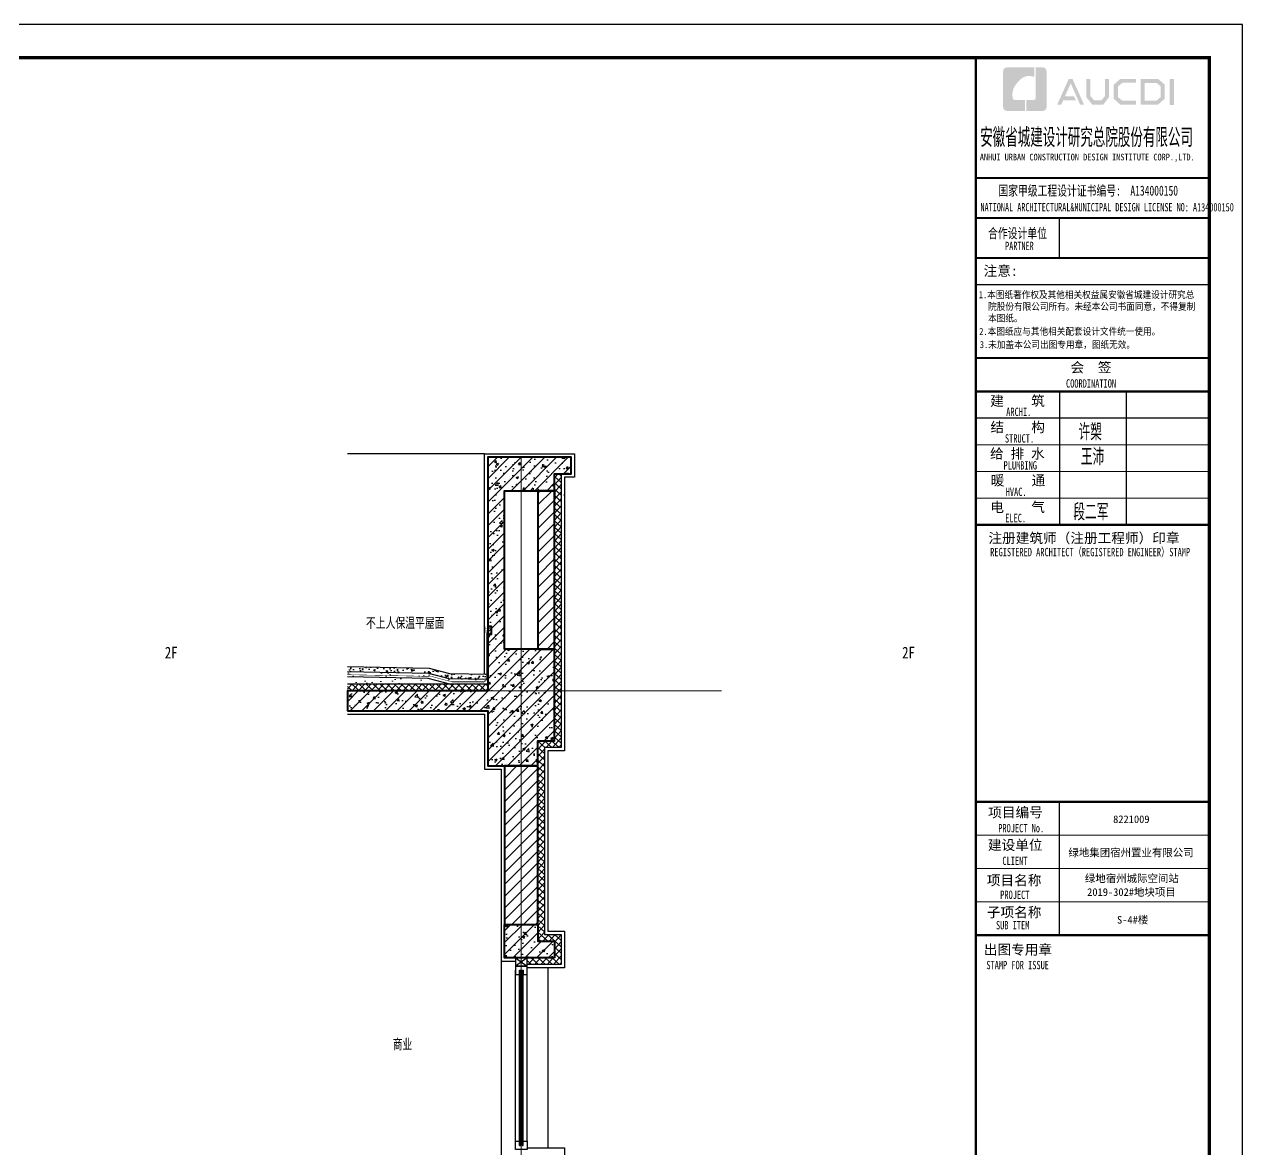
# Model space of a CAD drawing. Extents: x 1188826 to 1909461, y 608442 to 1651179.
# Drawn here: x 1800770 to 1808071, y 985548 to 992294 of the extents above; entities that cross this region are included whole.
import ezdxf

# ---------------------------------------------------------------- set-up
doc = ezdxf.new("R2010")
doc.units = 0
doc.header["$LTSCALE"] = 1000
doc.header["$MEASUREMENT"] = 0
for name, pattern in [('ACAD_ISO10W100', [18.5, 12, -3, 0.5, -3]), ('DOTE', [2.42, 2, -0.2, 0.02, -0.2]), ('HIDDEN2', [0.1875, 0.125, -0.0625])]:
    doc.linetypes.add(name, pattern=pattern)
for name, color, linetype in [('A-HATH(填充)', 8, 'Continuous'), ('A-LM-HA(填充)', 8, 'Continuous'), ('A-LM-W(窗框)', 146, 'Continuous'), ('A-TEXT(房间)', 243, 'Continuous'), ('A-WA-I(保温层)', 40, 'Continuous'), ('A-WA-M(面层)', 43, 'Continuous'), ('PUB_TEXT', 4, 'Continuous'), ('图框', 140, 'Continuous'), ('图签文字', 147, 'Continuous'), ('辅助线', 251, 'Continuous'), ('防水层', 192, 'Continuous')]:
    doc.layers.add(name, color=color, linetype=linetype)
for name, color, linetype, lineweight in [('DOTE', 19, 'DOTE', 9), ('PUB_HATCH', 8, 'Continuous', 9), ('WALL', 9, 'Continuous', 40), ('图签', 147, 'Continuous', 18)]:
    doc.layers.add(name, color=color, linetype=linetype, lineweight=lineweight)
doc.styles.add('HT', font='simhei.ttf')
doc.styles.add('TXT', font='simplex.shx', dxfattribs={"width": 0.8, "bigfont": 'hztxt.shx'})
doc.styles.add('宋体', font='', dxfattribs={"height": 50})
doc.styles.add('建筑图签-1', font='simhei.ttf', dxfattribs={"width": 0.7})
doc.styles.add('建筑图签-2', font='TXT.shx', dxfattribs={"width": 0.5, "bigfont": 'HZTXT.shx'})
doc.styles.add('黑体', font='simhei.ttf')
doc.styles.get('宋体').set_extended_font_data('SimSun')
pattern_1 = [(37.5, (1335271.42, 620820.36), (-4.000078, 122.35331), [0, -96.52, 0, -107.95, 0, -103.1875]), (7.5, (1335271.42, 620820.36), (112.38082, 179.206275), [0, -52.07, 0, -86.995, 0, -33.3375]), (327.5, (1335193.31, 620820.36), (197.748093, 0.359296), [0, -31.75, 0, -114.3, 0, -149.225]), (317.5, (1335193.31, 620820.36), (190.889113, 55.73233), [0, -15.875, 0, -74.93, 0, -85.725])]

# ---------------------------------------------------------------- blocks, each defined once
blk = doc.blocks.new('院标1')
h = blk.add_hatch(color=150)
h.dxf.hatch_style = 1
h.set_gradient(color1=(33, 113, 253), color2=(33, 113, 253), tint=1, name='INVCURVED')
edge = h.paths.add_edge_path()
edge.add_spline(control_points=[(116373, 648379), (116379, 648379), (116382, 648379), (116391, 648379), (116391, 648379), (116391, 648379), (116616, 648379), (116616, 648379), (116616, 648379), (116616, 648379), (116616, 648054), (116616, 648054), (116616, 648054), (116616, 648054), (116108, 648054), (116108, 648054), (116108, 648054), (116028, 648054), (115963, 648111), (115963, 648199), (115963, 648199), (115963, 648199), (115963, 649215), (115963, 649215), (115963, 649215), (115963, 649295), (116018, 649360), (116108, 649360), (116108, 649360), (116108, 649360), (116897, 649360), (116897, 649360), (116897, 649360), (116897, 649360), (116897, 649080), (116897, 649080), (116897, 649080), (116897, 649080), (116566, 649140), (116356, 648859), (116356, 648859), (116245, 648719), (116240, 648545), (116247, 648466), (116247, 648466), (116254, 648386), (116247, 648466), (116247, 648466), (116247, 648466), (116247, 648466), (116258, 648374), (116373, 648379)], knot_values=[0, 0, 0, 0, 0.071429, 0.071429, 0.071429, 0.107143, 0.142857, 0.142857, 0.142857, 0.178571, 0.214286, 0.214286, 0.214286, 0.25, 0.285714, 0.285714, 0.285714, 0.321429, 0.357143, 0.357143, 0.357143, 0.392857, 0.428571, 0.428571, 0.428571, 0.464286, 0.5, 0.5, 0.5, 0.535714, 0.571429, 0.571429, 0.571429, 0.607143, 0.642857, 0.642857, 0.642857, 0.678571, 0.714286, 0.714286, 0.714286, 0.75, 0.785714, 0.785714, 0.785714, 0.821429, 0.857143, 0.857143, 0.857143, 0.928571, 1, 1, 1, 1], degree=3, periodic=0)
h = blk.add_hatch(color=150)
h.dxf.hatch_style = 1
h.set_gradient(color1=(33, 113, 253), color2=(33, 113, 253), tint=1, name='INVCURVED')
edge = h.paths.add_edge_path()
edge.add_spline(control_points=[(117268, 649215), (117268, 649215), (117268, 648199), (117268, 648199), (117268, 648199), (117268, 648114), (117212, 648054), (117123, 648054), (117123, 648054), (117123, 648054), (116663, 648054), (116663, 648054), (116663, 648054), (116663, 648054), (116663, 648379), (116663, 648379), (116663, 648379), (116663, 648379), (116865, 648379), (116865, 648379), (116865, 648379), (116907, 648379), (116941, 648413), (116941, 648455), (116941, 648455), (116941, 648455), (116941, 649360), (116941, 649360), (116941, 649360), (116941, 649360), (117123, 649360), (117123, 649360), (117123, 649360), (117204, 649360), (117268, 649306), (117268, 649215)], knot_values=[0, 0, 0, 0, 0.1, 0.1, 0.1, 0.15, 0.2, 0.2, 0.2, 0.25, 0.3, 0.3, 0.3, 0.35, 0.4, 0.4, 0.4, 0.45, 0.5, 0.5, 0.5, 0.55, 0.6, 0.6, 0.6, 0.65, 0.7, 0.7, 0.7, 0.75, 0.8, 0.8, 0.8, 0.9, 1, 1, 1, 1], degree=3, periodic=0)
blk = doc.blocks.new('1241241231')
at = {"layer": '图框'}
h = blk.add_hatch(color=256, dxfattribs=at)
h.paths.add_polyline_path([(5808, 56758), (5934, 56758), (5934, 55988), (5808, 55988)])
h.paths.add_polyline_path([(5056, 56642), (5056, 56116), (5416, 56116), (5540, 56223), (5540, 56541), (5420, 56642)], flags=16)
h.paths.add_polyline_path([(4938, 56760), (4938, 55998), (5460, 55998), (5659, 56168), (5659, 56596), (5463, 56760)])
h.paths.add_polyline_path([(4795, 56764), (4795, 56648), (4388, 56648), (4255, 56537), (4255, 56218), (4388, 56115), (4797, 56115), (4797, 55993), (4333, 55993), (4131, 56168), (4131, 56596), (4329, 56764)])
h.paths.add_polyline_path([(3312, 56762), (3432, 56762), (3432, 56251), (3546, 56120), (3757, 56120), (3871, 56251), (3871, 56762), (3985, 56762), (3985, 56214), (3821, 55997), (3483, 55997), (3312, 56216)])
h.paths.add_polyline_path([(2780, 56760), (2897, 56760), (3239, 55996), (3123, 55996), (2842, 56630), (2667, 56242), (2938, 56242), (2999, 56127), (2618, 56127), (2559, 55994), (2436, 55994)])
for p, q in [((0, 53800), (7000, 53800)), ((0, 53800), (7000, 53800)), ((0, 52600), (7000, 52600))]:
    blk.add_line(p, q, dxfattribs=at)
for points, const_width in [([(0, 0), (0, 57400)], 70), ([(0, 53800), (7000, 53800)], 60), ([(0, 52600), (7000, 52600)], 60), ([(0, 52600), (7000, 52600)], 60), ([(2500, 52600), (2500, 51400)], 35), ([(0, 51400), (7000, 51400)], 60), ([(0, 51400), (7000, 51400)], 60), ([(0, 50599), (7000, 50599)], 35), ([(8, 48400), (7008, 48400)], 60), ([(8, 47400), (7008, 47400)], 70), ([(8, 47400), (7008, 47400)], 70), ([(2508, 47400), (2508, 43400)], 35), ([(4508, 47400), (4508, 43400)], 35), ([(8, 46600), (7008, 46600)], 35), ([(8, 45800), (7008, 45800)], 35), ([(8, 45000), (7008, 45000)], 35), ([(8, 44200), (7008, 44200)], 35), ([(8, 43400), (7008, 43400)], 70), ([(0, 35100), (7000, 35100)], 70), ([(0, 35100), (7000, 35100)], 70), ([(2500, 31100), (2500, 35100)], 35), ([(0, 34100), (7000, 34100)], 35), ([(0, 33100), (7000, 33100)], 35), ([(0, 32100), (7000, 32100)], 35), ([(7000, 31100), (0, 31100)], 70)]:
    blk.add_lwpolyline(points, dxfattribs=dict(at, const_width=const_width))
blk.add_blockref('院标1', (-115149, -592249))
for s, height, style, width, p in [('ANHUI URBAN CONSTRUCTION DESIGN INSTITUTE CORP.,LTD.', 200, '建筑图签-1', 0.91, (118, 54322)), ('NATIONAL ARCHITECTURAL&MUNICIPAL DESIGN LICENSE NO: A134000150', 250, '建筑图签-1', 0.6, (137, 52795)), ('PARTNER', 250, '建筑图签-1', 0.6, (875, 51634)), ('1.本图纸著作权及其他相关权益属安徽省城建设计研究总', 210, 'HT', 0.88, (86, 50193)), ('院股份有限公司所有。未经本公司书面同意，不得复制', 210, 'HT', 0.88, (365, 49839)), ('本图纸。', 210, 'HT', 0.88, (365, 49489)), (' 2.本图纸应与其他相关配套设计文件统一使用。 ', 210, 'HT', 0.88, (-25, 49092)), ('3.未加盖本公司出图专用章，图纸无效。', 210, 'HT', 0.88, (118, 48698)), ('COORDINATION', 250, '建筑图签-1', 0.7, (2700, 47513)), ('ARCHI.', 250, '建筑图签-1', 0.7, (909, 46662)), ('STRUCT.', 250, '建筑图签-1', 0.7, (870, 45865)), ('PLUMBING', 250, '建筑图签-1', 0.7, (829, 45058)), ('HVAC.', 250, '建筑图签-1', 0.7, (894, 44265)), ('ELEC.', 250, '建筑图签-1', 0.7, (878, 43480)), ('REGISTERED ARCHITECT（REGISTERED ENGINEER）STAMP', 250, '建筑图签-1', 0.7, (429, 42459)), ('PROJECT No.', 250, '建筑图签-1', 0.7, (670, 34185, -1799)), ('CLIENT', 250, '建筑图签-1', 0.7, (794, 33206)), ('PROJECT', 250, '建筑图签-1', 0.7, (729, 32187)), ('SUB ITEM', 250, '建筑图签-1', 0.7, (602, 31276)), ('STAMP FOR ISSUE', 250, '建筑图签-1', 0.7, (313, 30081))]:
    blk.add_text(s, height=height, dxfattribs=dict(at, style=style, width=width)).set_placement(p)
at = {"layer": '图签', "color": 2, "style": '宋体'}
for s, height, p in [('8221009 ', 229.3, (4112, 34462)), ('绿地集团宿州置业有限公司', 229.34, (2771, 33462)), ('绿地宿州城际空间站', 229.3, (3266, 32688)), ('2019-302#地块项目', 229.34, (3333, 32279)), ('S-4#楼', 229.3, (4229, 31448))]:
    blk.add_text(s, height=height, dxfattribs=at).set_placement(p)
at = {"layer": '图签文字', "color": 7, "style": '建筑图签-1'}
for s, height, width, p in [('安徽省城建设计研究总院股份有限公司', 500, 0.55, (128, 54777)), ('国家甲级工程设计证书编号:  A134000150', 300, 0.7, (672, 53267)), ('合作设计单位', 300, 0.7, (365, 51990))]:
    blk.add_text(s, height=height, dxfattribs=dict(at, width=width)).set_placement(p)
for s, p in [('注意:', (231, 50863)), ('会  签', (2835, 47968)), ('建    筑', (430, 46967)), ('结    构', (434, 46179)), ('给 排 水', (425, 45385)), ('暖    通', (443, 44582)), ('电    气', (433, 43782)), ('注册建筑师（注册工程师）印章', (375, 42854)), ('项目编号', (368, 34632)), ('建设单位', (360, 33655)), ('项目名称', (327, 32597)), ('子项名称', (327, 31640)), ('出图专用章', (236, 30518))]:
    blk.add_text(s, height=300, dxfattribs=at).set_placement(p)
at = {"layer": '图签文字', "color": 1, "style": '建筑图签-2', "width": 0.7}
for s, p in [('许槊', (3075, 45928)), ('王沛', (3146, 45187)), ('段二军', (2921, 43532))]:
    blk.add_text(s, height=500, dxfattribs=at).set_placement(p)

msp = doc.modelspace()

# ---------------------------------------------------------------- hatches: boundary and pattern name
at = {"layer": 'A-HATH(填充)'}
h = msp.add_hatch(dxfattribs=at)
h.set_pattern_fill('钢筋混凝土', color=256, scale=20, style=0)
h.set_pattern_definition([(45, (311098.653, 52200), (-35.355339, 35.355339), []), (50, (311098.65, 52200), (143.4520365, -12.550427), [15, -165]), (355, (311098.65, 52200), (-27.750267, 150.438427), [12, -132]), (100.4514, (311110.61, 52198.95), (115.701876, 137.887908), [12.748038, -140.228422]), (46.1842, (311098.65, 52240), (213.44821, -33.103803), [22.5, -247.5]), (96.6356, (311116.44, 52237.24), (186.93254, 194.823574), [19.122058, -210.3426]), (351.1842, (311098.65, 52240), (186.93239, 194.82372), [18, -198]), (21, (311118.65, 52230), (119.3814104, -80.523778), [15, -165]), (326, (311118.65, 52230), (48.663066, 145.030009), [12, -132]), (71.4514, (311128.6, 52223.29), (168.044526, 64.506099), [12.748038, -140.228422]), (37.5, (311098.653, 52200), (2.431971, 66.5787708), [0, -130.4, 0, -134, 0, -132.5]), (7.5, (311098.65, 52200), (52.6139075, 78.8823424), [0, -76.4, 0, -127.4, 0, -50.5]), (327.5, (311054.053, 52200), (106.7644872, -4.5109743), [0, -50, 0, -156, 0, -207]), (317.5, (311034.05, 52200), (116.637234, 20.0209965), [0, -65, 0, -103.6, 0, -147])])
h.paths.add_polyline_path([(1802705.7, 988178.4), (1803547.5, 988178.4), (1803547.5, 987848.4), (1803847.5, 987848.4), (1803847.5, 987998.4), (1803947.5, 987998.4), (1803947.5, 988548.4), (1803847.5, 988548.4), (1803647.5, 988548.4), (1803647.5, 989498.4), (1803947.5, 989498.4), (1803947.5, 989448.4), (1803947.5, 989598.4), (1804047.5, 989598.4), (1804047.5, 989698.4), (1803547.5, 989698.4), (1803547.5, 988298.4), (1802705.7, 988298.4)])
h = msp.add_hatch(dxfattribs=at)
h.set_pattern_fill('钢筋混凝土', color=256, scale=20, style=0)
h.set_pattern_definition([(45, (488166.45, 356707.25), (-35.355339, 35.355339), []), (50, (488166.45, 356707.25), (143.4520365, -12.550427), [15, -165]), (355, (488166.45, 356707.25), (-27.750267, 150.438427), [12, -132]), (100.4514, (488178.4, 356706.2), (115.701876, 137.887908), [12.748038, -140.228422]), (46.1842, (488166.45, 356747.25), (213.44821, -33.103803), [22.5, -247.5]), (96.6356, (488184.24, 356744.49), (186.93254, 194.823574), [19.122058, -210.3426]), (351.1842, (488166.45, 356747.25), (186.93239, 194.82372), [18, -198]), (21, (488186.45, 356737.25), (119.38141, -80.523778), [15, -165]), (326, (488186.45, 356737.25), (48.663066, 145.030009), [12, -132]), (71.4514, (488196.4, 356730.54), (168.044526, 64.5061), [12.748038, -140.228422]), (37.5, (488166.45, 356707.25), (2.431971, 66.5787708), [0, -130.4, 0, -134, 0, -132.5]), (7.5, (488166.45, 356707.25), (52.6139075, 78.8823424), [0, -76.4, 0, -127.4, 0, -50.5]), (327.5, (488121.85, 356707.25), (106.7644872, -4.5109743), [0, -50, 0, -156, 0, -207]), (317.5, (488101.85, 356707.25), (116.637234, 20.0209965), [0, -65, 0, -103.6, 0, -147])])
h.paths.add_polyline_path([(1803947.5, 986698.4), (1803647.5, 986698.4), (1803647.5, 986898.4), (1803847.5, 986898.4), (1803847.5, 986798.4), (1803947.5, 986798.4)])
at = {"layer": 'A-LM-HA(填充)'}
h = msp.add_hatch(dxfattribs=at)
h.set_pattern_fill('混凝土', color=256, scale=10, style=0)
h.set_pattern_definition([(50, (1335271.416, 620820.36), (71.726018, -6.2752135), [7.5, -82.5]), (355, (1335271.416, 620820.36), (-13.875133, 75.219213), [6, -66]), (100.4514, (1335277.39, 620819.836), (57.850938, 68.943954), [6.374019, -70.114211]), (46.1842, (1335271.42, 620840.36), (106.724105, -16.551901), [11.25, -123.75]), (96.6356, (1335280.31, 620838.98), (93.46627, 97.411787), [9.561029, -105.1713]), (351.1842, (1335271.42, 620840.36), (93.466195, 97.41186), [9, -99]), (21, (1335281.416, 620835.36), (59.690705, -40.261889), [7.5, -82.5]), (326, (1335281.416, 620835.36), (24.331533, 72.5150045), [6, -66]), (71.4514, (1335286.39, 620832.004), (84.022263, 32.25305), [6.374019, -70.114211]), (37.5, (1335271.416, 620820.36), (1.2159855, 33.2893854), [0, -65.2, 0, -67, 0, -66.25]), (7.5, (1335271.416, 620820.36), (26.3069537, 39.4411712), [0, -38.2, 0, -63.7, 0, -25.25]), (327.5, (1335249.116, 620820.36), (53.3822436, -2.2554872), [0, -25, 0, -78, 0, -103.5]), (317.5, (1335239.116, 620820.36), (58.318617, 10.0104982), [0, -32.5, 0, -51.8, 0, -73.5])])
h.paths.add_polyline_path([(1802705.7, 988445), (1802705.7, 988415), (1803191.5, 988405.3), (1803313.4, 988372.8), (1803547.5, 988368.2), (1803547.5, 988398.2), (1803317.6, 988402.8), (1803195.7, 988435.2)])
at = {"layer": 'PUB_HATCH'}
h = msp.add_hatch(dxfattribs=at)
h.set_pattern_fill('多孔材料', color=256, scale=10, angle=2.86241, style=0)
h.set_pattern_definition([(47.8624052, (311118.628, 52201), (-20.97382044, 18.97631373), []), (137.8624052, (311118.628, 52201), (-18.97631373, -20.97382044), [])])
h.paths.add_polyline_path([(1803782.5, 986698.4), (1803947.5, 986698.4), (1803947.5, 986798.4), (1803847.5, 986798.4), (1803847.5, 987998.4), (1803947.5, 987998.4), (1803947.5, 989598.4), (1803987.5, 989598.4), (1803987.5, 987958.4), (1803887.5, 987958.4), (1803887.5, 986838.4), (1803987.5, 986838.4), (1803987.5, 986658.4), (1803782.5, 986658.4)])
h = msp.add_hatch(dxfattribs=at)
h.set_pattern_fill('普通砖', color=256, scale=20, style=0)
h.set_pattern_definition([(45, (520668.29, 356843.15), (-35.3553532, 35.3553532), [])])
h.paths.add_polyline_path([(1803847.5, 988548.4), (1803947.5, 988548.4), (1803947.5, 989498.4), (1803847.5, 989498.4)])
h = msp.add_hatch(dxfattribs=at)
h.set_pattern_fill('AR-SAND', color=256, scale=50)
h.set_pattern_definition(pattern_1)
h.paths.add_polyline_path([(1802705.7, 988415), (1802705.7, 988385), (1803187.2, 988375.4), (1803326.3, 988338.4), (1803547.5, 988338.4), (1803547.5, 988368.2), (1803313.4, 988372.8), (1803191.5, 988405.3)])
h = msp.add_hatch(dxfattribs=at)
h.set_pattern_fill('AR-SAND', color=256, scale=50)
h.set_pattern_definition(pattern_1)
h.paths.add_polyline_path([(1802705.7, 988385), (1802705.7, 988338.4), (1803326.3, 988338.4), (1803187.2, 988375.4)])
h = msp.add_hatch(dxfattribs=at)
h.set_pattern_fill('多孔材料', color=256, scale=10, angle=2.86241, style=0)
h.set_pattern_definition([(47.8624052, (501865.217, 356808.247), (-20.97382044, 18.97631373), []), (137.8624052, (501865.217, 356808.247), (-18.97631373, -20.97382044), [])])
h.paths.add_polyline_path([(1802705.7, 988338.4), (1802705.7, 988298.4), (1803547.5, 988298.4), (1803547.5, 988338.4)])
h = msp.add_hatch(dxfattribs=at)
h.set_pattern_fill('普通砖', color=256, scale=20, style=0)
h.set_pattern_definition([(45, (488166.45, 356843.15), (-35.3553532, 35.3553532), [])])
h.paths.add_polyline_path([(1803647.5, 986898.4), (1803847.5, 986898.4), (1803847.5, 987848.4), (1803647.5, 987848.4)])

# ---------------------------------------------------------------- linework, layer by layer
at = {"layer": 'A-LM-W(窗框)'}
for p, q in [((1803712.5, 986698.4), (1803782.5, 986648.4)), ((1803782.5, 986698.4), (1803712.5, 986648.4)), ((1803712.5, 985598.4), (1803712.5, 986623.4, 0)), ((1803736.5, 985573.4, 0), (1803736.5, 986623.4, 0)), ((1803742.5, 985573.4, 0), (1803742.5, 986623.4, 0)), ((1803752.5, 985573.4, 0), (1803752.5, 986623.4, 0)), ((1803758.5, 985573.4, 0), (1803758.5, 986623.4, 0)), ((1803782.5, 985598.4), (1803782.5, 986623.4, 0))]:
    msp.add_line(p, q, dxfattribs=at)
msp.add_lwpolyline([(1803782.5, 986698.4), (1803712.5, 986698.4), (1803712.5, 986648.4), (1803782.5, 986648.4), (1803782.5, 986698.4)], dxfattribs=at)
at = {"layer": 'A-LM-W(窗框)', "elevation": 0}
for points in [[(1803782.5, 986598.4), (1803782.5, 986648.4), (1803712.5, 986648.4), (1803712.5, 986598.4), (1803736.5, 986598.4), (1803736.5, 986623.4), (1803742.5, 986623.4), (1803742.5, 986598.4), (1803752.5, 986598.4), (1803752.5, 986623.4), (1803758.5, 986623.4), (1803758.5, 986598.4)], [(1803782.5, 985598.4), (1803782.5, 985548.4), (1803712.5, 985548.4), (1803712.5, 985598.4), (1803736.5, 985598.4), (1803736.5, 985573.4), (1803742.5, 985573.4), (1803742.5, 985598.4), (1803752.5, 985598.4), (1803752.5, 985573.4), (1803758.5, 985573.4), (1803758.5, 985598.4)]]:
    msp.add_lwpolyline(points, close=True, dxfattribs=at)
at = {"layer": 'A-WA-I(保温层)'}
for points in [[(1803782.5, 986698.4), (1803947.5, 986698.4), (1803947.5, 986798.4), (1803847.5, 986798.4), (1803847.5, 987998.4), (1803947.5, 987998.4), (1803947.5, 989598.4), (1803987.5, 989598.4), (1803987.5, 987958.4), (1803887.5, 987958.4), (1803887.5, 986838.4), (1803987.5, 986838.4), (1803987.5, 986658.4), (1803782.5, 986658.4), (1803782.5, 986698.4)], [(1802705.7, 988298.4), (1803547.5, 988298.4), (1803547.5, 988338.4), (1802705.7, 988338.4)]]:
    msp.add_lwpolyline(points, dxfattribs=at)
at = {"layer": 'A-WA-M(面层)'}
for points in [[(1803527.5, 988398.6), (1803527.5, 989718.4), (1804067.5, 989718.4), (1804067.5, 989578.4), (1804007.5, 989578.4), (1804007.5, 989468.4), (1804007.5, 989468.4), (1804007.5, 989478.4), (1804007.5, 989478.4), (1804007.5, 987938.4), (1803907.5, 987938.4), (1803907.5, 986858.4), (1804007.5, 986858.4), (1804007.5, 986638.4), (1803782.5, 986638.4)], [(1802705.7, 988445), (1803195.7, 988435.2), (1803317.6, 988402.8)], [(1802705.7, 988415), (1803191.5, 988405.3), (1803313.4, 988372.8), (1803547.5, 988368.2)], [(1802705.7, 988385), (1803187.2, 988375.4), (1803326.3, 988338.4)], [(1803317.6, 988402.8), (1803546.9, 988398.2)], [(1802705.7, 988158.4), (1803527.5, 988158.4), (1803527.5, 987828.4), (1803627.5, 987828.4), (1803627.5, 986678.4), (1803712.5, 986678.4)], [(1803782.5, 985558.9), (1804007.5, 985558.9), (1804007.5, 985338.9), (1803907.5, 985338.9), (1803907.5, 984298.3)]]:
    msp.add_lwpolyline(points, dxfattribs=at)
at = {"layer": 'DOTE', "linetype": 'ACAD_ISO10W100', "ltscale": 100}
for p, q in [((1803747.5, 989698.4), (1803747.5, 983498.4)), ((1802705.7, 988298.4), (1804947.5, 988298.4))]:
    msp.add_line(p, q, dxfattribs=at)
at = {"layer": 'WALL'}
for points in [[(1802705.7, 988178.4), (1803547.5, 988178.4), (1803547.5, 987848.4), (1803847.5, 987848.4), (1803847.5, 987998.4), (1803947.5, 987998.4), (1803947.5, 988548.4), (1803847.5, 988548.4), (1803847.5, 988548.4), (1803647.5, 988548.4), (1803647.5, 989498.4), (1803947.5, 989498.4), (1803947.5, 989448.4), (1803947.5, 989448.4), (1803947.5, 989598.4), (1804047.5, 989598.4), (1804047.5, 989698.4), (1803547.5, 989698.4), (1803547.5, 988298.4), (1802705.7, 988298.4), (1802705.7, 988178.4)], [(1803547.5, 989698.4), (1803547.5, 989498.4)], [(1803547.5, 988685.3), (1803567.5, 988685.3), (1803567.5, 988635.3), (1803547.5, 988635.3)], [(1803947.5, 986698.4), (1803647.5, 986698.4), (1803647.5, 986898.4), (1803847.5, 986898.4), (1803847.5, 986798.4), (1803947.5, 986798.4), (1803947.5, 986698.4)]]:
    msp.add_lwpolyline(points, dxfattribs=at)
for points in [[(1803847.5, 988548.4), (1803947.5, 988548.4), (1803947.5, 989498.4), (1803847.5, 989498.4)], [(1803647.5, 986898.4), (1803847.5, 986898.4), (1803847.5, 987848.4), (1803647.5, 987848.4)]]:
    msp.add_lwpolyline(points, close=True, dxfattribs=at)
at = {"layer": '图框'}
msp.add_lwpolyline([(1791250.9, 980413.6), (1808070.9, 980413.6), (1808070.9, 992293.6), (1791250.9, 992293.6)], close=True, dxfattribs=at)
at = {"layer": '图框', "const_width": 20}
msp.add_lwpolyline([(1791750.9, 980613.6), (1807870.9, 980613.6), (1807870.9, 992093.6), (1791750.9, 992093.6)], close=True, dxfattribs=at)
at = {"layer": '辅助线'}
for points in [[(1803527.5, 989718.4), (1802705.7, 989718.4)], [(1803907.5, 986638.4), (1803907.5, 985558.9)]]:
    msp.add_lwpolyline(points, dxfattribs=at)
at = {"layer": '辅助线', "elevation": 0}
msp.add_lwpolyline([(1803627.5, 986678.4), (1803627.5, 985498.4)], dxfattribs=at)
at = {"layer": '防水层', "linetype": 'HIDDEN2', "ltscale": 0.2, "const_width": 3}
for points in [[(1803537.5, 988649.3), (1803537.5, 988378.4, -0.411589), (1803512.7, 988353.4, -0.002239), (1803512.3, 988353.4), (1803332.8, 988353.4, -0.065108), (1803323.8, 988354.5), (1803214.5, 988383.6, 0.059743), (1803206.2, 988384.8), (1802705.7, 988395.5)], [(1803542.5, 988649.3), (1803542.5, 988378.4, -0.410517), (1803512.8, 988348.4, -0.003156), (1803512.3, 988348.4), (1803332.8, 988348.4)]]:
    msp.add_lwpolyline(points, format="xyb", dxfattribs=at)
for points in [[(1803529.7, 988647.8), (1803567.5, 988685.3)], [(1803533.8, 988684.5), (1803533.8, 988656.7)], [(1803533.8, 988670.6), (1803574.8, 988670.6)]]:
    msp.add_lwpolyline(points, dxfattribs=at)

# ---------------------------------------------------------------- block references
at = {"layer": 'WALL', "xscale": 0.2, "yscale": 0.2, "zscale": 0.2}
msp.add_blockref('1241241231', (1806472.3, 980613.6), dxfattribs=at)

# ---------------------------------------------------------------- texts
at = {"layer": 'A-TEXT(房间)', "style": '黑体', "width": 0.8}
for p in [(1801611.6, 988492.9), (1806030.4, 988492.9)]:
    msp.add_text('2F', height=70, dxfattribs=at).set_placement(p)
at = {"layer": 'PUB_TEXT', "color": 7, "style": 'TXT', "width": 0.7}
for s, p in [('不上人保温平屋面', (1802817, 988668.7, 0)), ('商业', (1802977.1, 986143.3, 0))]:
    msp.add_text(s, height=70, dxfattribs=at).set_placement(p)

doc.saveas('drawing.dxf')
